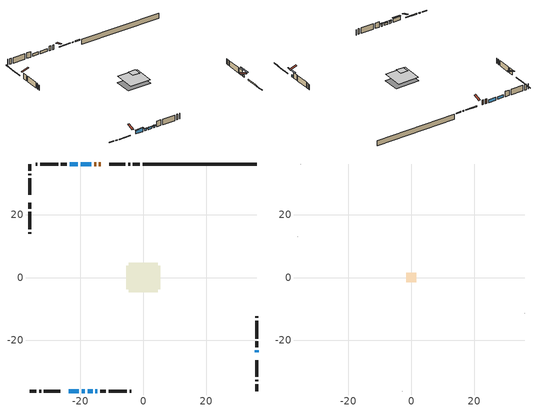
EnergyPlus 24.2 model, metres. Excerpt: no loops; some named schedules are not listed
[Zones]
conditioned space
 floor adiabatic (AdiabaticFloorConstruction): -4.63,-4.63 -4.63,4.63 4.63,4.63 4.63,-4.63 z0.46
 floor foundation (Slab1 construction): -5.34,-3.73 -5.34,3.73 5.34,3.73 5.34,-3.73 z-1.83
 wall outside (RimJoist1 construction): -1.13,36.07 -3.26,36.07 / -36.07,-36.07 -33.94,-36.07 / -36.07,36.07 -36.07,33.94 / 36.07,-36.07 36.07,-33.94 z0.46:0.76
 wall outside (RimJoist2 construction): -4.19,36.07 -4.73,36.07 / -33.01,-36.07 -32.47,-36.07 / -36.07,33.01 -36.07,32.47 / 36.07,-33.01 36.07,-32.47 z0.46:0.76
 wall outside (RimJoist3 construction): -5.66,36.07 -10.86,36.07 / -31.54,-36.07 -26.34,-36.07 / -36.07,31.54 -36.07,26.34 / 36.07,-31.54 36.07,-26.34 z0.46:0.76
 wall outside (AdiabaticWallConstruction 1): -13.53,36.07 -14.07,36.07 / -14.99,36.07 -15.53,36.07 z0.46:2.49
 wall outside (AdiabaticWallConstruction): -23.67,-36.07 -20.42,-36.07 z0.46:2.14; -19.49,-36.07 -18.58,-36.07 / -17.65,-36.07 -16.12,-36.07 z0.46:1.38; 36.07,-23.68 36.07,-23.06 / -15.2,-36.07 -14.58,-36.07 z0.46:1.43; -16.46,36.07 -19.89,36.07 / -20.82,36.07 -23.42,36.07 z0.46:1.68
 wall outside (Wall1 construction): -24.35,36.07 -26.16,36.07 / -13.66,-36.07 -11.85,-36.07 / -36.07,23.67 -36.07,21.87 / 36.07,-22.14 36.07,-20.33 z0.46:2.9
 wall outside (Wall2 construction): -27.09,36.07 -32.75,36.07 / -10.92,-36.07 -5.26,-36.07 / -36.07,20.94 -36.07,15.28 / 36.07,-19.4 36.07,-13.74 z0.46:2.9
 wall outside (Wall3 construction): -33.68,36.07 -34.2,36.07 / -4.33,-36.07 -3.81,-36.07 / -36.07,14.35 -36.07,13.83 / 36.07,-12.81 36.07,-12.29 z0.46:2.9
 wall foundation (FoundationWall1 construction): 36.07,36.07 -0.2,36.07 z-1.83:0.46
 window (WindowConstruction): -23.67,-36.07 -20.42,-36.07 z0.46:2.14
 window (WindowConstruction 1): -19.49,-36.07 -18.58,-36.07 z0.46:1.37
 window (WindowConstruction 2): -17.65,-36.07 -16.13,-36.07 z0.46:1.37
 window (WindowConstruction 5): 36.07,-23.67 36.07,-23.06 z0.46:1.43
 window (WindowConstruction 3): -16.46,36.07 -19.89,36.07 z0.46:1.68
 window (WindowConstruction 4): -20.82,36.07 -23.42,36.07 z0.46:1.68
 window (WindowConstruction 6): -15.2,-36.07 -14.59,-36.07 z0.46:1.43
 door (Door): -13.53,36.07 -14.07,36.07 z0.46:2.49
 door (Door 1): -14.99,36.07 -15.53,36.07 z0.46:2.49
 ceiling adiabatic (AdiabaticFloorConstruction): 4.63,-4.63 4.63,4.63 -4.63,4.63 -4.63,-4.63 z0.46
attic - vented
 floor to conditioned space (Floor1 construction Reversed): -1.58,-1.58 -1.58,1.58 1.58,1.58 1.58,-1.58 z2.9
 wall outside (Wall4 construction): -35.13,36.07 -35.14,36.07 / -2.88,-36.07 -2.87,-36.07 / -36.07,12.9 -36.07,12.89 / 36.07,-11.36 36.07,-11.35 z0.46:2.9
 roof outside (Roof1 construction): -12.6,36.07,2.9 -12.6,32.99,3.93 -11.79,32.99,3.93 -11.79,36.07,2.9; -24.6,-36.07,2.9 -24.6,-32.99,3.93 -25.41,-32.99,3.93 -25.41,-36.07,2.9; -36.07,24.6,2.9 -32.99,24.6,3.93 -32.99,25.41,3.93 -36.07,25.41,2.9; 36.07,-24.6,2.9 32.99,-24.6,3.93 32.99,-25.41,3.93 36.07,-25.41,2.9
shading: -20.27,-36.07 -23.82,-36.07 -23.82,-36.53 -20.27,-36.53 z2.29; -18.43,-36.07 -19.64,-36.07 -19.64,-36.53 -18.43,-36.53 z1.52; -15.98,-36.07 -17.8,-36.07 -17.8,-36.53 -15.98,-36.53 z1.52; 36.07,-20.93 36.07,-25.8 36.53,-25.8 36.53,-20.93 z3.56; -14.44,-36.07 -15.35,-36.07 -15.35,-36.53 -14.44,-36.53 z1.58
[Building]
Building 1: Terrain=Suburbs
[Site:Location]
Sault Ste Marie AP_ON: Latitude {deg}=46.49; Longitude {deg}=-84.51; Time Zone {hr}=-5; Elevation {m}=192; Keep Site Location Information=Yes
[Site:GroundTemperature:Shallow]
0.840846, -1.16074, -1.32103, -0.371179, 3.44196, 7.23733, 10.5277, 12.6121, 12.7892, 11.0939, 7.8874, 4.20846
[Site:WaterMainsTemperature]
Calculation Method=Schedule; Temperature Schedule=mains temperature schedule
[Material] Roughness=Rough; Thermal Absorptance=0.9
Name | Thickness {m} | Conductivity {W/m-K} | Density {kg/m3} | Specific Heat {J/kg-K} | Solar Absorptance | Visible Absorptance
asphalt or fiberglass shingles | 0.00635 | 0.162714 | 1121.4 | 1465.45 | 0.84 | 0.84
ceiling stud and cavity | 0.1397 | 0.0759935 | 65.682 | 1177.47 | 0.7 | 0.7
concrete 4.0 in. | 0.1016 | 1.803125 | 2242.8 | 837.4 | 0.7 | 0.7
concrete 8.0 in. | 0.2032 | 1.803125 | 2242.8 | 837.4 | 0.7 | 0.7
door material | 0.04445 | 0.327969 | 512.64 | 1214.23 | 0.7 | 0.7
exterior vertical ins | 0.00646085 | 0.029427 | 32.04 | 1214.23 | 0.7 | 0.7
floor covering | 0.0127 | 0.0433444 | 54.468 | 1339.84 | 0.6 | 0.6
floor rigid ins; wall rigid ins | 0.512978 | 0.029427 | 32.04 | 1214.23 | 0.7 | 0.7
floor stud and cavity | 0.1397 | 1.75129 | 37.0049 | 1207.88 | 0.7 | 0.7
furniture material conditioned space 1 | 0.1524 | 0.115458 | 640.8 | 1214.23 | 0.6 | 0.6
gypsum board | 0.0127 | 0.160291 | 801 | 837.4 | 0.6 | 0.6
gypsum board 1 | 0.0127 | 0.160291 | 801 | 837.4 | 0.7 | 0.7
osb sheathing 0.5 in. | 0.0127 | 0.115458 | 512.64 | 1214.23 | 0.7 | 0.7
osb sheathing 0.75 in. | 0.01905 | 0.115458 | 512.64 | 1214.23 | 0.7 | 0.7
osb sheathing 2.0 in. | 0.0508 | 0.115458 | 512.64 | 1214.23 | 0.7 | 0.7
rim joist rigid ins | 0.051816 | 0.029427 | 32.04 | 1214.23 | 0.7 | 0.7
rim joist stud and cavity | 0.0508 | 0.0349451 | 125.044 | 1163.47 | 0.6 | 0.6
rim joist stud and cavity 1 | 0.0508 | 0.0427041 | 125.044 | 1163.47 | 0.6 | 0.6
rim joist stud and cavity 2 | 0.0508 | 0.0406579 | 125.044 | 1163.47 | 0.6 | 0.6
wall stud and cavity | 0.1397 | 0.0810402 | 139.0536 | 1170.24 | 0.7 | 0.7
wall stud and cavity 1 | 0.1397 | 0.0912985 | 139.0536 | 1170.24 | 0.7 | 0.7
wall stud and cavity 2 | 0.1397 | 0.0979488 | 139.0536 | 1170.24 | 0.7 | 0.7
wall stud and cavity 3 | 0.0889 | 6.1454 | 50.32683 | 1063.81 | 0.6 | 0.6
wall stud and cavity 4 | 0.0889 | 0.380278 | 52.3479 | 1209.89 | 0.7 | 0.7
wall stud and cavity 5 | 0.0889 | 0.391764 | 83.0341 | 1211.67 | 0.7 | 0.7
wood siding | 0.0254 | 0.102417 | 544.68 | 1172.36 | 0.84 | 0.84
wood siding 1 | 0.00254 | 0.102417 | 544.68 | 1172.36 | 0.84 | 0.84
wood siding 2; wood siding 3; wood siding 4 | 0.0254 | 0.102417 | 544.68 | 1172.36 | 0.7 | 0.7
[WindowMaterial:SimpleGlazingSystem]
Name | U-Factor {W/m2-K} | Solar Heat Gain Coefficient
WindowMaterial | 2.15821 | 0.66
WindowMaterial 1 | 2.57724 | 0.47
WindowMaterial 2 | 2.45233 | 0.53
WindowMaterial 3 | 2.41996 | 0.55
WindowMaterial 4 | 2.4069 | 0.57
[Construction]
AdiabaticFloorConstruction: floor stud and cavity, floor rigid ins, osb sheathing 0.75 in., floor covering
AdiabaticWallConstruction: wood siding 3, wall rigid ins, wall stud and cavity 4, gypsum board
AdiabaticWallConstruction 1: wood siding 4, wall rigid ins, wall stud and cavity 4, gypsum board
Door; Door 1: door material
Floor1 construction Reversed: gypsum board, ceiling stud and cavity
FoundationWall1 construction: concrete 8.0 in., gypsum board 1
furniture construction conditioned space 1: furniture material conditioned space 1
PartitionWallConstruction: gypsum board, wall stud and cavity 5, gypsum board
RimJoist1 construction: wood siding 2, rim joist rigid ins, osb sheathing 2.0 in., rim joist stud and cavity
RimJoist2 construction: wood siding 2, rim joist rigid ins, osb sheathing 2.0 in., rim joist stud and cavity 1
RimJoist3 construction: wood siding 2, rim joist rigid ins, osb sheathing 2.0 in., rim joist stud and cavity 2
Roof1 construction: asphalt or fiberglass shingles
Slab1 construction: concrete 4.0 in.
Wall1 construction: wood siding, osb sheathing 0.5 in., wall stud and cavity, gypsum board
Wall2 construction: wood siding, osb sheathing 0.5 in., wall stud and cavity 1, gypsum board
Wall3 construction: wood siding, osb sheathing 0.5 in., wall stud and cavity 2, gypsum board
Wall4 construction: wood siding 1, wall stud and cavity 3
WindowConstruction: WindowMaterial
WindowConstruction 1: WindowMaterial 1
WindowConstruction 2; WindowConstruction 3: WindowMaterial 2
WindowConstruction 4: WindowMaterial 3
WindowConstruction 5; WindowConstruction 6: WindowMaterial 4
[Zone] Multiplier=1; Part of Total Floor Area=Yes
Name | Volume {m3}
attic - vented | 1.66667
conditioned space | 412.2
[Space]
Name | Zone | Volume {m3}
attic - vented 1 | attic - vented | 1.66667
conditioned space 1 | conditioned space | 412.2
[ZoneInfiltration:EffectiveLeakageArea]
infil attic - vented 1: Zone or Space=attic - vented 1; Schedule=Always On Discrete; Effective Air Leakage Area {cm2}=393.443; Stack Coefficient=0.000240956; Wind Coefficient=1.04879e-05
[ZoneMixing]
whole house fan mix: Zone or Space=attic - vented; Schedule=Always On Continuous; Design Flow Rate Calculation Method=Flow/Zone; Design Flow Rate {m3/s}=0; Source Zone or Space=conditioned space
[SurfaceProperty:ExposedFoundationPerimeter]
Slab1: Exposed Perimeter Calculation Method=TotalExposedPerimeter; Total Exposed Perimeter {m}=36.271
[InternalMass] Zone or ZoneList=conditioned space; Space or SpaceList=conditioned space 1
Name | Construction | Surface Area {m2}
furniture mass conditioned space 1 | furniture construction conditioned space 1 | 66.1679
partition wall mass | PartitionWallConstruction | 165.42
[Lights]
interior lighting: Zone or ZoneList or Space or SpaceList=conditioned space 1; Schedule=interior lighting schedule; Design Level Calculation Method=LightingLevel; Lighting Level {W}=343.2; Return Air Fraction=0; Fraction Radiant=0.6; Fraction Visible=0.2; Fraction Replaceable=1
[People]
occupants: Zone or ZoneList or Space or SpaceList=conditioned space 1; Number of People Schedule=occupants schedule; Number of People Calculation Method=People; Number of People=3; Fraction Radiant=0.314171; Sensible Heat Fraction=0.56303; Activity Level Schedule=occupants activity schedule; Carbon Dioxide Generation Rate {m3/s-W}=0; Enable ASHRAE 55 Comfort Warnings=No; Mean Radiant Temperature Calculation Type=EnclosureAveraged
[ElectricEquipment] Zone or ZoneList or Space or SpaceList=conditioned space 1; Design Level Calculation Method=EquipmentLevel
Name | Schedule | Design Level {W} | Fraction Latent | Fraction Radiant | Fraction Lost
clothes dryer | clothes dryer schedule | 140.772 | 0.015 | 0.081 | 0.85
clothes washer | clothes washer schedule | 32.1985 | 0.03 | 0.162 | 0.7
cooking range | cooking range schedule | 215.147 | 0.08 | 0.432 | 0.2
dishwasher | dishwasher schedule | 66.8632 | 0.3 | 0.18 | 0.4
fridge | fridge schedule | 72.9452 | 0 | 0.6 | 0
mech vent bath fan 0 | mech vent bath fan 0 schedule | 25.1 | 0 | 0 | 1
mech vent house fan | mech vent house fan schedule | 0 | 0 | 0 | 1
mech vent house fan cfis | mech vent house fan cfis schedule | 0 | 0 | 0 | 0
mech vent range fan 0 | mech vent range fan 0 schedule | 57 | 0 | 0 | 1
misc plug loads | misc plug loads schedule | 494.7 | 0.045 | 0.513 | 0.1
whole house fan | Always On Discrete | 0 | 0 | 0 | 1
[OtherEquipment] Zone or ZoneList or Space or SpaceList=conditioned space 1; Design Level Calculation Method=EquipmentLevel
Name | Fuel Type | Schedule | Design Level {W} | Fraction Latent | Fraction Radiant | Fraction Lost
clothes dryer 1 | Electricity | clothes dryer schedule | 0 | 0.015 | 0.081 | 0.85
cooking range 1 | Electricity | cooking range schedule | 0 | 0.08 | 0.432 | 0.2
general water use latent | None | general water use schedule | 62.594 | 1 | 0 | 0
general water use sensible | None | general water use schedule | -61.6891 | 0 | 0.6 | 0
mech vent house fan latent load | None | Always On Discrete | 0 | 1 | 0 | 0
mech vent house fan sensible load | None | Always On Discrete | 0 | 0 | 0 | 0
water heater energy adjustment1 | NaturalGas | Always On Discrete | 0.01 | 0 | 0 | 1
[ZoneInfiltration:DesignFlowRate] Zone or ZoneList or Space or SpaceList=conditioned space 1; Schedule=Always On Discrete; Design Flow Rate Calculation Method=Flow/Zone; Design Flow Rate {m3/s}=0
infil flow; natural vent flow; whole house fan flow
[AvailabilityManager:Scheduled]
central ac and furnace airloop Availability Manager: Schedule=Always On Discrete
[Foundation:Kiva]
Foundation Kiva 1: Initial Indoor Air Temperature {C}=18; Wall Height Above Grade {m}=0.460004; Wall Depth Below Slab {m}=0.2032; Custom Block Material Name 1=exterior vertical ins; Custom Block Depth 1 {m}=2.28999; Custom Block X Position 1 {m}=0.2159; Custom Block Z Position 1 {m}=0
[Foundation:Kiva:Settings]
Soil Conductivity {W/m-K}=0.849921; Soil Density {kg/m3}=1842.3; Soil Specific Heat {J/kg-K}=418.7; Ground Solar Absorptivity=0.9; Ground Thermal Absorptivity=0.9; Ground Surface Roughness {m}=0.03; Far-Field Width {m}=40; Deep-Ground Boundary Condition=ZeroFlux; Deep-Ground Depth {m}=40; Minimum Cell Dimension {m}=0.2; Maximum Cell Growth Coefficient=3; Simulation Timestep=Timestep
[Exterior:Lights]
exterior lighting: Schedule=exterior lighting schedule; Design Level {W}=75.6
[EnergyManagementSystem:GlobalVariable]
central_ac_and_furnace_airloop_Fan_RTF
infil_program_Qfan
infil_program_Qinf
natural_vent_program_Qnv
natural_vent_program_Qwhf
[EnergyManagementSystem:Sensor]
Name | Output:Variable or Output:Meter Index Key | Output:Variable or Output:Meter
airflow_gain | infil flow | Infiltration Sensible Heat Gain Energy
airflow_gain_1 | natural vent flow | Infiltration Sensible Heat Gain Energy
airflow_gain_2 | whole house fan flow | Infiltration Sensible Heat Gain Energy
airflow_loss | infil flow | Infiltration Sensible Heat Loss Energy
airflow_loss_1 | natural vent flow | Infiltration Sensible Heat Loss Energy
airflow_loss_2 | whole house fan flow | Infiltration Sensible Heat Loss Energy
clg_load_cond |  | Cooling:EnergyTransfer:Zone:CONDITIONED SPACE
clg_sp_s; clg_sp_s_1 | cooling setpoint | Schedule Value
clothes_dryer_exhaust_0_sch_s | clothes dryer exhaust 0 schedule | Schedule Value
cool_season | cooling season schedule | Schedule Value
htg_load_cond |  | Heating:EnergyTransfer:Zone:CONDITIONED SPACE
htg_sp_s; htg_sp_s_1 | heating setpoint | Schedule Value
ig_ee_conv | clothes dryer | Electric Equipment Convective Heating Energy
ig_ee_conv_2 | cooking range | Electric Equipment Convective Heating Energy
ig_ee_conv_4 | fridge | Electric Equipment Convective Heating Energy
ig_ee_conv_5 | misc plug loads | Electric Equipment Convective Heating Energy
ig_ee_conv_6 | whole house fan | Electric Equipment Convective Heating Energy
ig_ee_rad | clothes dryer | Electric Equipment Radiant Heating Energy
ig_ee_rad_2 | cooking range | Electric Equipment Radiant Heating Energy
ig_ee_rad_4 | fridge | Electric Equipment Radiant Heating Energy
ig_ee_rad_5 | misc plug loads | Electric Equipment Radiant Heating Energy
ig_ee_rad_6 | whole house fan | Electric Equipment Radiant Heating Energy
ig_lgt_conv | interior lighting | Lights Convective Heating Energy
ig_lgt_rad | interior lighting | Lights Radiant Heating Energy
ig_lgt_vis | interior lighting | Lights Visible Radiation Heating Energy
ig_oe_conv | clothes dryer 1 | Other Equipment Convective Heating Energy
ig_oe_conv_1 | cooking range 1 | Other Equipment Convective Heating Energy
ig_oe_conv_2 | general water use latent | Other Equipment Convective Heating Energy
ig_oe_conv_3 | general water use sensible | Other Equipment Convective Heating Energy
ig_oe_conv_4 | water heater energy adjustment1 | Other Equipment Convective Heating Energy
ig_oe_rad | clothes dryer 1 | Other Equipment Radiant Heating Energy
ig_oe_rad_1 | cooking range 1 | Other Equipment Radiant Heating Energy
ig_oe_rad_2 | general water use latent | Other Equipment Radiant Heating Energy
ig_oe_rad_3 | general water use sensible | Other Equipment Radiant Heating Energy
ig_oe_rad_4 | water heater energy adjustment1 | Other Equipment Radiant Heating Energy
ig_ppl_conv | occupants | People Convective Heating Energy
ig_ppl_rad | occupants | People Radiant Heating Energy
im_conv | furniture mass conditioned space 1 | Surface Inside Face Convection Heat Gain Energy
im_conv_1 | partition wall mass | Surface Inside Face Convection Heat Gain Energy
im_ig | furniture mass conditioned space 1 | Surface Inside Face Internal Gains Radiation Heat Gain Energy
im_ig_1 | partition wall mass | Surface Inside Face Internal Gains Radiation Heat Gain Energy
im_lgt | furniture mass conditioned space 1 | Surface Inside Face Lights Radiation Heat Gain Energy
im_lgt_1 | partition wall mass | Surface Inside Face Lights Radiation Heat Gain Energy
im_sol | furniture mass conditioned space 1 | Surface Inside Face Solar Radiation Heat Gain Energy
im_sol_1 | partition wall mass | Surface Inside Face Solar Radiation Heat Gain Energy
im_surf | furniture mass conditioned space 1 | Surface Inside Face Net Surface Thermal Radiation Heat Gain Energy
im_surf_1 | partition wall mass | Surface Inside Face Net Surface Thermal Radiation Heat Gain Energy
mech_vent_bath_fan_0_sch_s | mech vent bath fan 0 schedule | Schedule Value
mech_vent_range_fan_0_sch_s | mech vent range fan 0 schedule | Schedule Value
mv_conv | mech vent bath fan 0 | Electric Equipment Convective Heating Energy
mv_conv_1 | mech vent house fan | Electric Equipment Convective Heating Energy
mv_conv_2 | mech vent house fan cfis | Electric Equipment Convective Heating Energy
mv_conv_3 | mech vent range fan 0 | Electric Equipment Convective Heating Energy
mv_conv_4 | mech vent house fan latent load | Other Equipment Convective Heating Energy
mv_conv_5 | mech vent house fan sensible load | Other Equipment Convective Heating Energy
mv_rad | mech vent bath fan 0 | Electric Equipment Radiant Heating Energy
mv_rad_1 | mech vent house fan | Electric Equipment Radiant Heating Energy
mv_rad_2 | mech vent house fan cfis | Electric Equipment Radiant Heating Energy
mv_rad_3 | mech vent range fan 0 | Electric Equipment Radiant Heating Energy
mv_rad_4 | mech vent house fan latent load | Other Equipment Radiant Heating Energy
mv_rad_5 | mech vent house fan sensible load | Other Equipment Radiant Heating Energy
natural_vent_s | natural vent schedule | Schedule Value
out_pb_s |  | Site Outdoor Air Barometric Pressure
out_wt_s |  | Site Outdoor Air Humidity Ratio
site_vw_s |  | Site Wind Speed
ss_back_out | Window1 | Surface Window Shortwave from Zone Back Out Window Heat Transfer Rate
ss_back_out_1 | Window2 | Surface Window Shortwave from Zone Back Out Window Heat Transfer Rate
ss_back_out_2 | Window3 | Surface Window Shortwave from Zone Back Out Window Heat Transfer Rate
ss_back_out_3 | Window4 | Surface Window Shortwave from Zone Back Out Window Heat Transfer Rate
ss_back_out_4 | Window5 | Surface Window Shortwave from Zone Back Out Window Heat Transfer Rate
ss_back_out_5 | Window8 | Surface Window Shortwave from Zone Back Out Window Heat Transfer Rate
ss_back_out_6 | Window9 | Surface Window Shortwave from Zone Back Out Window Heat Transfer Rate
ss_conv | Door1 | Surface Inside Face Convection Heat Gain Energy
ss_conv_1 | Door2 | Surface Inside Face Convection Heat Gain Energy
ss_conv_2 | Window1 | Surface Inside Face Convection Heat Gain Energy
ss_conv_3 | Window2 | Surface Inside Face Convection Heat Gain Energy
ss_conv_4 | Window3 | Surface Inside Face Convection Heat Gain Energy
ss_conv_5 | Window4 | Surface Inside Face Convection Heat Gain Energy
ss_conv_6 | Window5 | Surface Inside Face Convection Heat Gain Energy
ss_conv_7 | Window8 | Surface Inside Face Convection Heat Gain Energy
ss_conv_8 | Window9 | Surface Inside Face Convection Heat Gain Energy
ss_ig | Door1 | Surface Inside Face Internal Gains Radiation Heat Gain Energy
ss_ig_1 | Door2 | Surface Inside Face Internal Gains Radiation Heat Gain Energy
ss_ig_2 | Window1 | Surface Inside Face Internal Gains Radiation Heat Gain Energy
ss_ig_3 | Window2 | Surface Inside Face Internal Gains Radiation Heat Gain Energy
ss_ig_4 | Window3 | Surface Inside Face Internal Gains Radiation Heat Gain Energy
ss_ig_5 | Window4 | Surface Inside Face Internal Gains Radiation Heat Gain Energy
ss_ig_6 | Window5 | Surface Inside Face Internal Gains Radiation Heat Gain Energy
ss_ig_7 | Window8 | Surface Inside Face Internal Gains Radiation Heat Gain Energy
ss_ig_8 | Window9 | Surface Inside Face Internal Gains Radiation Heat Gain Energy
ss_lgt | Door1 | Surface Inside Face Lights Radiation Heat Gain Energy
ss_lgt_1 | Door2 | Surface Inside Face Lights Radiation Heat Gain Energy
ss_sol | Door1 | Surface Inside Face Solar Radiation Heat Gain Energy
ss_sol_1 | Door2 | Surface Inside Face Solar Radiation Heat Gain Energy
ss_surf | Door1 | Surface Inside Face Net Surface Thermal Radiation Heat Gain Energy
ss_surf_1 | Door2 | Surface Inside Face Net Surface Thermal Radiation Heat Gain Energy
ss_surf_2 | Window1 | Surface Inside Face Net Surface Thermal Radiation Heat Gain Energy
ss_surf_3 | Window2 | Surface Inside Face Net Surface Thermal Radiation Heat Gain Energy
ss_surf_4 | Window3 | Surface Inside Face Net Surface Thermal Radiation Heat Gain Energy
ss_surf_5 | Window4 | Surface Inside Face Net Surface Thermal Radiation Heat Gain Energy
ss_surf_6 | Window5 | Surface Inside Face Net Surface Thermal Radiation Heat Gain Energy
ss_surf_7 | Window8 | Surface Inside Face Net Surface Thermal Radiation Heat Gain Energy
ss_surf_8 | Window9 | Surface Inside Face Net Surface Thermal Radiation Heat Gain Energy
ss_trans_in | Window1 | Surface Window Transmitted Solar Radiation Rate
ss_trans_in_1 | Window2 | Surface Window Transmitted Solar Radiation Rate
ss_trans_in_2 | Window3 | Surface Window Transmitted Solar Radiation Rate
ss_trans_in_3 | Window4 | Surface Window Transmitted Solar Radiation Rate
ss_trans_in_4 | Window5 | Surface Window Transmitted Solar Radiation Rate
ss_trans_in_5 | Window8 | Surface Window Transmitted Solar Radiation Rate
ss_trans_in_6 | Window9 | Surface Window Transmitted Solar Radiation Rate
ss_trans_out | Window1 | Surface Inside Face Initial Transmitted Diffuse Transmitted Out Window Solar Radiation Rate
ss_trans_out_1 | Window2 | Surface Inside Face Initial Transmitted Diffuse Transmitted Out Window Solar Radiation Rate
ss_trans_out_2 | Window3 | Surface Inside Face Initial Transmitted Diffuse Transmitted Out Window Solar Radiation Rate
ss_trans_out_3 | Window4 | Surface Inside Face Initial Transmitted Diffuse Transmitted Out Window Solar Radiation Rate
ss_trans_out_4 | Window5 | Surface Inside Face Initial Transmitted Diffuse Transmitted Out Window Solar Radiation Rate
ss_trans_out_5 | Window8 | Surface Inside Face Initial Transmitted Diffuse Transmitted Out Window Solar Radiation Rate
ss_trans_out_6 | Window9 | Surface Inside Face Initial Transmitted Diffuse Transmitted Out Window Solar Radiation Rate
s_conv | Floor1 | Surface Inside Face Convection Heat Gain Energy
s_conv_1 | FoundationWall1 | Surface Inside Face Convection Heat Gain Energy
s_conv_10 | RimJoist2:270 | Surface Inside Face Convection Heat Gain Energy
s_conv_11 | RimJoist2:90 | Surface Inside Face Convection Heat Gain Energy
s_conv_12 | RimJoist3:0 | Surface Inside Face Convection Heat Gain Energy
s_conv_13 | RimJoist3:180 | Surface Inside Face Convection Heat Gain Energy
s_conv_14 | RimJoist3:270 | Surface Inside Face Convection Heat Gain Energy
s_conv_15 | RimJoist3:90 | Surface Inside Face Convection Heat Gain Energy
s_conv_16 | Slab1 | Surface Inside Face Convection Heat Gain Energy
s_conv_17 | Wall1:0 | Surface Inside Face Convection Heat Gain Energy
s_conv_18 | Wall1:180 | Surface Inside Face Convection Heat Gain Energy
s_conv_19 | Wall1:270 | Surface Inside Face Convection Heat Gain Energy
s_conv_2 | inferred conditioned ceiling | Surface Inside Face Convection Heat Gain Energy
s_conv_20 | Wall1:90 | Surface Inside Face Convection Heat Gain Energy
s_conv_21 | Wall2:0 | Surface Inside Face Convection Heat Gain Energy
s_conv_22 | Wall2:180 | Surface Inside Face Convection Heat Gain Energy
s_conv_23 | Wall2:270 | Surface Inside Face Convection Heat Gain Energy
s_conv_24 | Wall2:90 | Surface Inside Face Convection Heat Gain Energy
s_conv_25 | Wall3:0 | Surface Inside Face Convection Heat Gain Energy
s_conv_26 | Wall3:180 | Surface Inside Face Convection Heat Gain Energy
s_conv_27 | Wall3:270 | Surface Inside Face Convection Heat Gain Energy
s_conv_28 | Wall3:90 | Surface Inside Face Convection Heat Gain Energy
s_conv_3 | inferred conditioned floor | Surface Inside Face Convection Heat Gain Energy
s_conv_4 | RimJoist1:0 | Surface Inside Face Convection Heat Gain Energy
s_conv_5 | RimJoist1:180 | Surface Inside Face Convection Heat Gain Energy
s_conv_6 | RimJoist1:270 | Surface Inside Face Convection Heat Gain Energy
s_conv_7 | RimJoist1:90 | Surface Inside Face Convection Heat Gain Energy
s_conv_8 | RimJoist2:0 | Surface Inside Face Convection Heat Gain Energy
s_conv_9 | RimJoist2:180 | Surface Inside Face Convection Heat Gain Energy
s_ig | Floor1 | Surface Inside Face Internal Gains Radiation Heat Gain Energy
s_ig_1 | FoundationWall1 | Surface Inside Face Internal Gains Radiation Heat Gain Energy
s_ig_10 | RimJoist2:270 | Surface Inside Face Internal Gains Radiation Heat Gain Energy
s_ig_11 | RimJoist2:90 | Surface Inside Face Internal Gains Radiation Heat Gain Energy
s_ig_12 | RimJoist3:0 | Surface Inside Face Internal Gains Radiation Heat Gain Energy
s_ig_13 | RimJoist3:180 | Surface Inside Face Internal Gains Radiation Heat Gain Energy
s_ig_14 | RimJoist3:270 | Surface Inside Face Internal Gains Radiation Heat Gain Energy
s_ig_15 | RimJoist3:90 | Surface Inside Face Internal Gains Radiation Heat Gain Energy
s_ig_16 | Slab1 | Surface Inside Face Internal Gains Radiation Heat Gain Energy
s_ig_17 | Wall1:0 | Surface Inside Face Internal Gains Radiation Heat Gain Energy
s_ig_18 | Wall1:180 | Surface Inside Face Internal Gains Radiation Heat Gain Energy
s_ig_19 | Wall1:270 | Surface Inside Face Internal Gains Radiation Heat Gain Energy
s_ig_2 | inferred conditioned ceiling | Surface Inside Face Internal Gains Radiation Heat Gain Energy
s_ig_20 | Wall1:90 | Surface Inside Face Internal Gains Radiation Heat Gain Energy
s_ig_21 | Wall2:0 | Surface Inside Face Internal Gains Radiation Heat Gain Energy
s_ig_22 | Wall2:180 | Surface Inside Face Internal Gains Radiation Heat Gain Energy
s_ig_23 | Wall2:270 | Surface Inside Face Internal Gains Radiation Heat Gain Energy
s_ig_24 | Wall2:90 | Surface Inside Face Internal Gains Radiation Heat Gain Energy
